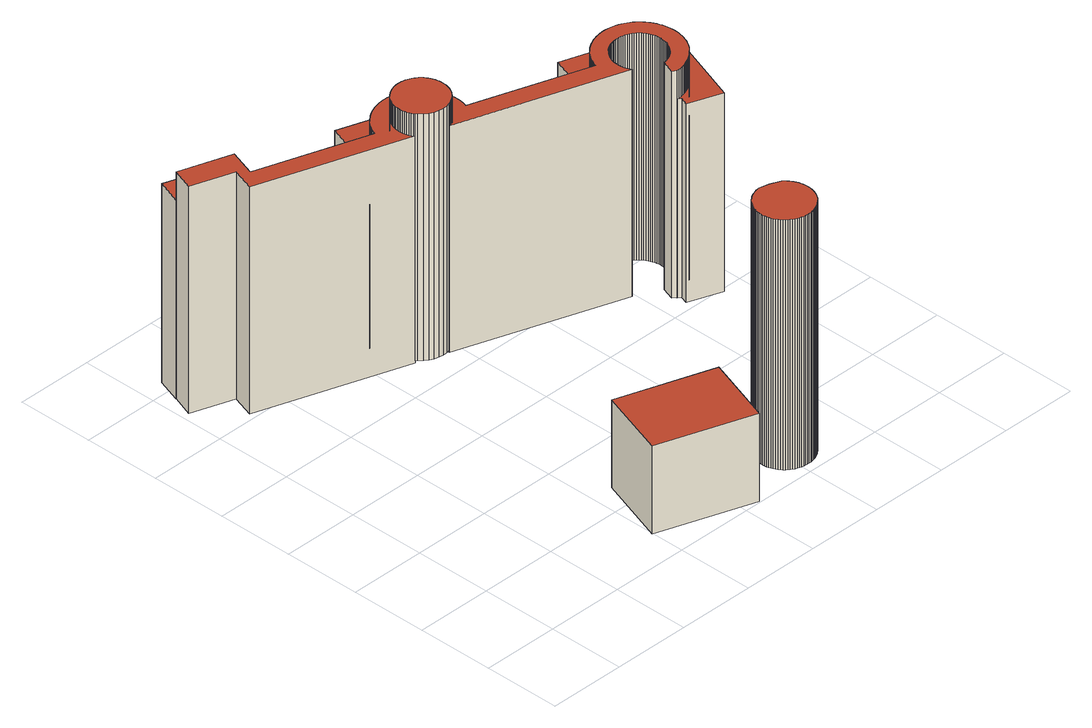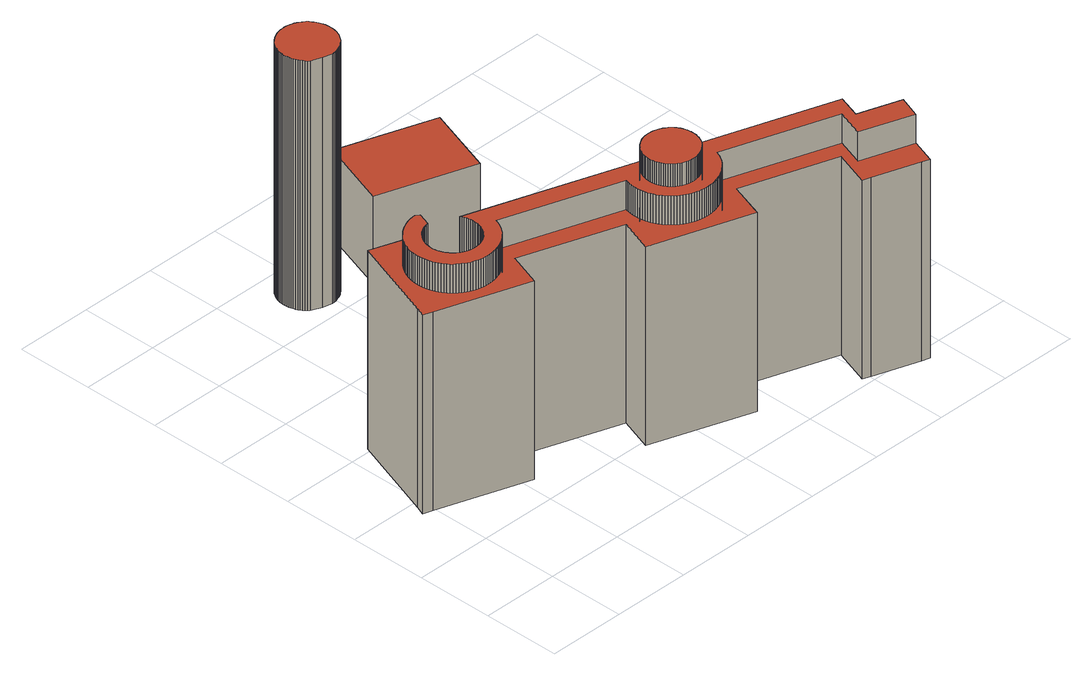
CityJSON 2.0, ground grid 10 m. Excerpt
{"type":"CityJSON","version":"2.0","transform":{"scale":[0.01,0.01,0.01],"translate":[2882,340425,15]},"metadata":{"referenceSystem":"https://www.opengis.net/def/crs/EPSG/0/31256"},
"CityObjects":{
"building1":{"type":"Building","children":["building1-1","building1-2","building1-3","building1-4","building1-5"]},
"building1-1":{"type":"BuildingPart","attributes":{"Blattnummer":"105080","HoeheDach":"28","HoeheGrund":"16","NiedrigsteTraufeDesGebaeudes":"28","roofType":"FLACHDACH","measuredHeight":11.75},"parents":["building1"],"geometry":[{"type":"Solid","lod":"2","boundaries":[[[[0,1,2,3]],[[4,5,6,7]],[[5,0,3,6]],[[4,1,0,5]],[[7,2,1,4]],[[6,3,2,7]]]],"semantics":{"surfaces":[{"type":"GroundSurface"},{"type":"RoofSurface","Dachneigung":"90.0","Dachorientierung":"-1.0","Flaeche":"123.36"},{"type":"WallSurface"}],"values":[[0,1,2,2,2,2]]}}]},
"building1-2":{"type":"BuildingPart","attributes":{"Blattnummer":"105080","HoeheDach":"49","HoeheGrund":"16","NiedrigsteTraufeDesGebaeudes":"49","roofType":"FLACHDACH","measuredHeight":32.96},"parents":["building1"],"geometry":[{"type":"Solid","lod":"2","boundaries":[[[[8,9,10,11,12,13,14,15,16,17,18,19,20,21,22,23,24,25,26,27,28,29,30,31,32,33,34,35,36,37,38,39,40,41,42,43,44,45,46,47,48,49,50,51,52,53,54,55,56,57,58,59,60,61,62,63,64,65,66,67,68,69,70,71,72,73,74,75,76,77,78,79]],[[80,81,82,83,84,85,86,87,88,89,90,91,92,93,94,95,96,97,98,99,100,101,102,103,104,105,106,107,108,109,110,111,112,113,114,115,116,117,118,119,120,121,122,123,124,125,126,127,128,129,130,131,132,133,134,135,136,137,138,139,140,141,142,143,144,145,146,147,148,149,150,151]],[[149,8,79,150]],[[148,9,8,149]],[[147,10,9,148]],[[146,11,10,147]],[[145,12,11,146]],[[144,13,12,145]],[[143,14,13,144]],[[142,15,14,143]],[[141,16,15,142]],[[140,17,16,141]],[[139,18,17,140]],[[138,19,18,139]],[[137,20,19,138]],[[136,21,20,137]],[[135,22,21,136]],[[134,23,22,135]],[[133,24,23,134]],[[132,25,24,133]],[[131,26,25,132]],[[130,27,26,131]],[[129,28,27,130]],[[128,29,28,129]],[[127,30,29,128]],[[126,31,30,127]],[[125,32,31,126]],[[124,33,32,125]],[[123,34,33,124]],[[122,35,34,123]],[[121,36,35,122]],[[120,37,36,121]],[[119,38,37,120]],[[118,39,38,119]],[[117,40,39,118]],[[116,41,40,117]],[[115,42,41,116]],[[114,43,42,115]],[[113,44,43,114]],[[112,45,44,113]],[[111,46,45,112]],[[110,47,46,111]],[[109,48,47,110]],[[108,49,48,109]],[[107,50,49,108]],[[106,51,50,107]],[[105,52,51,106]],[[104,53,52,105]],[[103,54,53,104]],[[102,55,54,103]],[[101,56,55,102]],[[100,57,56,101]],[[99,58,57,100]],[[98,59,58,99]],[[97,60,59,98]],[[96,61,60,97]],[[95,62,61,96]],[[94,63,62,95]],[[93,64,63,94]],[[92,65,64,93]],[[91,66,65,92]],[[90,67,66,91]],[[89,68,67,90]],[[88,69,68,89]],[[87,70,69,88]],[[86,71,70,87]],[[85,72,71,86]],[[84,73,72,85]],[[83,74,73,84]],[[82,75,74,83]],[[81,76,75,82]],[[80,77,76,81]],[[151,78,77,80]],[[150,79,78,151]]]],"semantics":{"surfaces":[{"type":"GroundSurface"},{"type":"RoofSurface","Dachneigung":"90.0","Dachorientierung":"-1.0","Flaeche":"35.32"},{"type":"WallSurface"}],"values":[[0,1,2,2,2,2,2,2,2,2,2,2,2,2,2,2,2,2,2,2,2,2,2,2,2,2,2,2,2,2,2,2,2,2,2,2,2,2,2,2,2,2,2,2,2,2,2,2,2,2,2,2,2,2,2,2,2,2,2,2,2,2,2,2,2,2,2,2,2,2,2,2,2,2]]}}]},
"building1-3":{"type":"BuildingPart","attributes":{"Blattnummer":"105080","HoeheDach":"49","HoeheGrund":"16","NiedrigsteTraufeDesGebaeudes":"49","roofType":"FLACHDACH","measuredHeight":33.4},"parents":["building1"],"geometry":[{"type":"Solid","lod":"2","boundaries":[[[[152,153,154,155,156,157,158,159,160,161,162,163,164,165,166,167,168,169,170,171,172,173,174,175,176,177,178,179,180,181,182,183,184,185,186,187,188,189,190,191,192,193,194,195,196,197,198,199,200,201,202,203,204,205,206,207,208,209,210,211,212,213,214,215,216,217,218,219,220,221,222,223,224,225,226,227]],[[228,229,230,231,232,233,234,235,236,237,238,239,240,241,242,243,244,245,246,247,248,249,250,251,252,253,254,255,256,257,258,259,260,261,262,263,264,265,266,267,268,269,270,271,272,273,274,275,276,277,278,279,280,281,282,283,284,285,286,287,288,289,290,291,292,293,294,295,296,297,298,299,300,301,302,303]],[[301,152,227,302]],[[300,153,152,301]],[[299,154,153,300]],[[298,155,154,299]],[[297,156,155,298]],[[296,157,156,297]],[[295,158,157,296]],[[294,159,158,295]],[[293,160,159,294]],[[292,161,160,293]],[[291,162,161,292]],[[290,163,162,291]],[[289,164,163,290]],[[288,165,164,289]],[[287,166,165,288]],[[286,167,166,287]],[[285,168,167,286]],[[284,169,168,285]],[[283,170,169,284]],[[282,171,170,283]],[[281,172,171,282]],[[280,173,172,281]],[[279,174,173,280]],[[278,175,174,279]],[[277,176,175,278]],[[276,177,176,277]],[[275,178,177,276]],[[274,179,178,275]],[[273,180,179,274]],[[272,181,180,273]],[[271,182,181,272]],[[270,183,182,271]],[[269,184,183,270]],[[268,185,184,269]],[[267,186,185,268]],[[266,187,186,267]],[[265,188,187,266]],[[264,189,188,265]],[[263,190,189,264]],[[262,191,190,263]],[[261,192,191,262]],[[260,193,192,261]],[[259,194,193,260]],[[258,195,194,259]],[[257,196,195,258]],[[256,197,196,257]],[[255,198,197,256]],[[254,199,198,255]],[[253,200,199,254]],[[252,201,200,253]],[[251,202,201,252]],[[250,203,202,251]],[[249,204,203,250]],[[248,205,204,249]],[[247,206,205,248]],[[246,207,206,247]],[[245,208,207,246]],[[244,209,208,245]],[[243,210,209,244]],[[242,211,210,243]],[[241,212,211,242]],[[240,213,212,241]],[[239,214,213,240]],[[238,215,214,239]],[[237,216,215,238]],[[236,217,216,237]],[[235,218,217,236]],[[234,219,218,235]],[[233,220,219,234]],[[232,221,220,233]],[[231,222,221,232]],[[230,223,222,231]],[[229,224,223,230]],[[228,225,224,229]],[[303,226,225,228]],[[302,227,226,303]]]],"semantics":{"surfaces":[{"type":"GroundSurface"},{"type":"RoofSurface","Dachneigung":"90.0","Dachorientierung":"-1.0","Flaeche":"39.91"},{"type":"WallSurface"}],"values":[[0,1,2,2,2,2,2,2,2,2,2,2,2,2,2,2,2,2,2,2,2,2,2,2,2,2,2,2,2,2,2,2,2,2,2,2,2,2,2,2,2,2,2,2,2,2,2,2,2,2,2,2,2,2,2,2,2,2,2,2,2,2,2,2,2,2,2,2,2,2,2,2,2,2,2,2,2,2]]}}]},
"building1-4":{"type":"BuildingPart","attributes":{"Blattnummer":"105080","HoeheDach":"46","HoeheGrund":"16","NiedrigsteTraufeDesGebaeudes":"46","roofType":"FLACHDACH","measuredHeight":30.34},"parents":["building1"],"geometry":[{"type":"Solid","lod":"2","boundaries":[[[[304,305,306,307,308,309,310,311,312,313,314,315,316,317,318,319,320,321,322,323,324,325,326,327,328,329,330,331,332,333,334,335,336,337,338,339,340,341,342,343,344,345,346,347,348,349,350,351,352,353,354,355,356,357,358,359,360,361,362,363,364,365,366,367,368,369,370,371,372,373,374,375,376,377,378,379,380,381,382,383,384,385,386,387,388,389,390,391,392,393,394,395,396,397,398,399,400,401,402,403,404,405,406,407,408,409,410,411,412,413,414,415,416,417,418,419,420,421,422,423,424,425,426,427,428,429,430,431,432,433,434,435,436,437,438,439,440,441,442,443,444,445,446,447,448,449,450,451,452,453,454,455,456,457,458,459,460,461,462,463,464,465,466,467,468,469,470,471,472,473,474,475,476,477,478,479,480,481,482,483,484,485,486,487,488,489,490,491,492,493,494,495,496,497,498,499,500,501,502,503,504,505,506,507,508,509,510,511,512,513,514,515,516,517,518,519,520,521,522,523,524,525,526,527,528,529,530,531,532,533,534,535,536,537,538,539,540,541,542,543,544,545,546,547,548,549,550,551,552,553,554,555,556,557,558,559,560,561,562,563,564,565,566,567,568,569]],[[570,571,572,573,574,575,576,577,578,579,580,581,582,583,584,585,586,587,588,589,590,591,592,593,594,595,596,597,598,599,600,601,602,603,604,605,606,607,608,609,610,611,612,613,614,615,616,617,618,619,620,621,622,623,624,625,626,627,628,629,630,631,632,633,634,635,636,637,638,639,640,641,642,643,644,645,646,647,648,649,650,651,652,653,654,655,656,657,658,659,660,661,662,663,664,665,666,667,668,669,670,671,672,673,674,675,676,677,678,679,680,681,682,683,684,685,686,687,688,689,690,691,692,693,694,695,696,697,698,699,700,701,702,703,704,705,706,707,708,709,710,711,712,713,714,715,716,717,718,719,720,721,722,723,724,725,726,727,728,729,730,731,732,733,734,735,736,737,738,739,740,741,742,743,744,745,746,747,748,749,750,751,752,753,754,755,756,757,758,759,760,761,762,763,764,765,766,767,768,769,770,771,772,773,774,775,776,777,778,779,780,781,782,783,784,785,786,787,788,789,790,791,792,793,794,795,796,797,798,799,800,801,802,803,804,805,806,807,808,809,810,811,812,813,814,815,816,817,818,819,820,821,822,823,824,825,826,827,828,829,830,831,832,833,834,835]],[[833,304,569,834]],[[832,305,304,833]],[[831,306,305,832]],[[830,307,306,831]],[[829,308,307,830]],[[828,309,308,829]],[[827,310,309,828]],[[826,311,310,827]],[[825,312,311,826]],[[824,313,312,825]],[[823,314,313,824]],[[822,315,314,823]],[[821,316,315,822]],[[820,317,316,821]],[[819,318,317,820]],[[818,319,318,819]],[[817,320,319,818]],[[816,321,320,817]],[[815,322,321,816]],[[814,323,322,815]],[[813,324,323,814]],[[812,325,324,813]],[[811,326,325,812]],[[810,327,326,811]],[[809,328,327,810]],[[808,329,328,809]],[[807,330,329,808]],[[806,331,330,807]],[[805,332,331,806]],[[804,333,332,805]],[[803,334,333,804]],[[802,335,334,803]],[[801,336,335,802]],[[800,337,336,801]],[[799,338,337,800]],[[798,339,338,799]],[[797,340,339,798]],[[796,341,340,797]],[[795,342,341,796]],[[794,343,342,795]],[[793,344,343,794]],[[792,345,344,793]],[[791,346,345,792]],[[790,347,346,791]],[[789,348,347,790]],[[788,349,348,789]],[[787,350,349,788]],[[786,351,350,787]],[[785,352,351,786]],[[784,353,352,785]],[[783,354,353,784]],[[782,355,354,783]],[[781,356,355,782]],[[780,357,356,781]],[[779,358,357,780]],[[778,359,358,779]],[[777,360,359,778]],[[776,361,360,777]],[[775,362,361,776]],[[774,363,362,775]],[[773,364,363,774]],[[772,365,364,773]],[[771,366,365,772]],[[770,367,366,771]],[[769,368,367,770]],[[768,369,368,769]],[[767,370,369,768]],[[766,371,370,767]],[[765,372,371,766]],[[764,373,372,765]],[[763,374,373,764]],[[762,375,374,763]],[[761,376,375,762]],[[760,377,376,761]],[[759,378,377,760]],[[758,379,378,759]],[[757,380,379,758]],[[756,381,380,757]],[[755,382,381,756]],[[754,383,382,755]],[[753,384,383,754]],[[752,385,384,753]],[[751,386,385,752]],[[750,387,386,751]],[[749,388,387,750]],[[748,389,388,749]],[[747,390,389,748]],[[746,391,390,747]],[[745,392,391,746]],[[744,393,392,745]],[[743,394,393,744]],[[742,395,394,743]],[[741,396,395,742]],[[740,397,396,741]],[[739,398,397,740]],[[738,399,398,739]],[[737,400,399,738]],[[736,401,400,737]],[[735,402,401,736]],[[734,403,402,735]],[[733,404,403,734]],[[732,405,404,733]],[[731,406,405,732]],[[730,407,406,731]],[[729,408,407,730]],[[728,409,408,729]],[[727,410,409,728]],[[726,411,410,727]],[[725,412,411,726]],[[724,413,412,725]],[[723,414,413,724]],[[722,415,414,723]],[[721,416,415,722]],[[720,417,416,721]],[[719,418,417,720]],[[718,419,418,719]],[[717,420,419,718]],[[716,421,420,717]],[[715,422,421,716]],[[714,423,422,715]],[[713,424,423,714]],[[712,425,424,713]],[[711,426,425,712]],[[710,427,426,711]],[[709,428,427,710]],[[708,429,428,709]],[[707,430,429,708]],[[706,431,430,707]],[[705,432,431,706]],[[704,433,432,705]],[[703,434,433,704]],[[702,435,434,703]],[[701,436,435,702]],[[700,437,436,701]],[[699,438,437,700]],[[698,439,438,699]],[[697,440,439,698]],[[696,441,440,697]],[[695,442,441,696]],[[694,443,442,695]],[[693,444,443,694]],[[692,445,444,693]],[[691,446,445,692]],[[690,447,446,691]],[[689,448,447,690]],[[688,449,448,689]],[[687,450,449,688]],[[686,451,450,687]],[[685,452,451,686]],[[684,453,452,685]],[[683,454,453,684]],[[682,455,454,683]],[[681,456,455,682]],[[680,457,456,681]],[[679,458,457,680]],[[678,459,458,679]],[[677,460,459,678]],[[676,461,460,677]],[[675,462,461,676]],[[674,463,462,675]],[[673,464,463,674]],[[672,465,464,673]],[[671,466,465,672]],[[670,467,466,671]],[[669,468,467,670]],[[668,469,468,669]],[[667,470,469,668]],[[666,471,470,667]],[[665,472,471,666]],[[664,473,472,665]],[[663,474,473,664]],[[662,475,474,663]],[[661,476,475,662]],[[660,477,476,661]],[[659,478,477,660]],[[658,479,478,659]],[[657,480,479,658]],[[656,481,480,657]],[[655,482,481,656]],[[654,483,482,655]],[[653,484,483,654]],[[652,485,484,653]],[[651,486,485,652]],[[650,487,486,651]],[[649,488,487,650]],[[648,489,488,649]],[[647,490,489,648]],[[646,491,490,647]],[[645,492,491,646]],[[644,493,492,645]],[[643,494,493,644]],[[642,495,494,643]],[[641,496,495,642]],[[640,497,496,641]],[[639,498,497,640]],[[638,499,498,639]],[[637,500,499,638]],[[636,501,500,637]],[[635,502,501,636]],[[634,503,502,635]],[[633,504,503,634]],[[632,505,504,633]],[[631,506,505,632]],[[630,507,506,631]],[[629,508,507,630]],[[628,509,508,629]],[[627,510,509,628]],[[626,511,510,627]],[[625,512,511,626]],[[624,513,512,625]],[[623,514,513,624]],[[622,515,514,623]],[[621,516,515,622]],[[620,517,516,621]],[[619,518,517,620]],[[618,519,518,619]],[[617,520,519,618]],[[616,521,520,617]],[[615,522,521,616]],[[614,523,522,615]],[[613,524,523,614]],[[612,525,524,613]],[[611,526,525,612]],[[610,527,526,611]],[[609,528,527,610]],[[608,529,528,609]],[[607,530,529,608]],[[606,531,530,607]],[[605,532,531,606]],[[604,533,532,605]],[[603,534,533,604]],[[602,535,534,603]],[[601,536,535,602]],[[600,537,536,601]],[[599,538,537,600]],[[598,539,538,599]],[[597,540,539,598]],[[596,541,540,597]],[[595,542,541,596]],[[594,543,542,595]],[[593,544,543,594]],[[592,545,544,593]],[[591,546,545,592]],[[590,547,546,591]],[[589,548,547,590]],[[588,549,548,589]],[[587,550,549,588]],[[586,551,550,587]],[[585,552,551,586]],[[584,553,552,585]],[[583,554,553,584]],[[582,555,554,583]],[[581,556,555,582]],[[580,557,556,581]],[[579,558,557,580]],[[578,559,558,579]],[[577,560,559,578]],[[576,561,560,577]],[[575,562,561,576]],[[574,563,562,575]],[[573,564,563,574]],[[572,565,564,573]],[[571,566,565,572]],[[570,567,566,571]],[[835,568,567,570]],[[834,569,568,835]]]],"semantics":{"surfaces":[{"type":"GroundSurface"},{"type":"RoofSurface","Dachneigung":"90.0","Dachorientierung":"-1.0","Flaeche":"187.08"},{"type":"WallSurface"}],"values":[[0,1,2,2,2,2,2,2,2,2,2,2,2,2,2,2,2,2,2,2,2,2,2,2,2,2,2,2,2,2,2,2,2,2,2,2,2,2,2,2,2,2,2,2,2,2,2,2,2,2,2,2,2,2,2,2,2,2,2,2,2,2,2,2,2,2,2,2,2,2,2,2,2,2,2,2,2,2,2,2,2,2,2,2,2,2,2,2,2,2,2,2,2,2,2,2,2,2,2,2,2,2,2,2,2,2,2,2,2,2,2,2,2,2,2,2,2,2,2,2,2,2,2,2,2,2,2,2,2,2,2,2,2,2,2,2,2,2,2,2,2,2,2,2,2,2,2,2,2,2,2,2,2,2,2,2,2,2,2,2,2,2,2,2,2,2,2,2,2,2,2,2,2,2,2,2,2,2,2,2,2,2,2,2,2,2,2,2,2,2,2,2,2,2,2,2,2,2,2,2,2,2,2,2,2,2,2,2,2,2,2,2,2,2,2,2,2,2,2,2,2,2,2,2,2,2,2,2,2,2,2,2,2,2,2,2,2,2,2,2,2,2,2,2,2,2,2,2,2,2,2,2,2,2,2,2,2,2,2,2,2,2,2,2,2,2,2,2]]}}]},
"building1-5":{"type":"BuildingPart","attributes":{"Blattnummer":"105080","HoeheDach":"43","HoeheGrund":"16","NiedrigsteTraufeDesGebaeudes":"43","roofType":"FLACHDACH","measuredHeight":26.57},"parents":["building1"],"geometry":[{"type":"Solid","lod":"2","boundaries":[[[[836,837,838,839,840,841,842,843,844,845,846,847,848,849,850,851,852,853,854,855,856,857,858,859,860,861,862,863,864,865,866,867,868,869,870,871,872,873,874,875,876,877,878,879,880,881,882,883,884,885,886,887,888,889,890,891,892,893,894,895,896,897,898,899,900,901,902,903,904,905,906,907,908,909,910,911,912,913,914,915,916,917,918,919,920,921,922,923,924,925,926,927,928,929,930,931,932,933,934,935,936,937,938,939,940,941,942,943,944,945,946,947,948,949,950,951,952,953,954,955,956,957,958,959,960,961,962,963,964,965,966,967,968,969,970,971,972,973,974,975,976,977,978,979,980,981]],[[982,983,984,985,986,987,988,989,990,991,992,993,994,995,996,997,998,999,1000,1001,1002,1003,1004,1005,1006,1007,1008,1009,1010,1011,1012,1013,1014,1015,1016,1017,1018,1019,1020,1021,1022,1023,1024,1025,1026,1027,1028,1029,1030,1031,1032,1033,1034,1035,1036,1037,1038,1039,1040,1041,1042,1043,1044,1045,1046,1047,1048,1049,1050,1051,1052,1053,1054,1055,1056,1057,1058,1059,1060,1061,1062,1063,1064,1065,1066,1067,1068,1069,1070,1071,1072,1073,1074,1075,1076,1077,1078,1079,1080,1081,1082,1083,1084,1085,1086,1087,1088,1089,1090,1091,1092,1093,1094,1095,1096,1097,1098,1099,1100,1101,1102,1103,1104,1105,1106,1107,1108,1109,1110,1111,1112,1113,1114,1115,1116,1117,1118,1119,1120,1121,1122,1123,1124,1125,1126,1127]],[[1125,836,981,1126]],[[1124,837,836,1125]],[[1123,838,837,1124]],[[1122,839,838,1123]],[[1121,840,839,1122]],[[1120,841,840,1121]],[[1119,842,841,1120]],[[1118,843,842,1119]],[[1117,844,843,1118]],[[1116,845,844,1117]],[[1115,846,845,1116]],[[1114,847,846,1115]],[[1113,848,847,1114]],[[1112,849,848,1113]],[[1111,850,849,1112]],[[1110,851,850,1111]],[[1109,852,851,1110]],[[1108,853,852,1109]],[[1107,854,853,1108]],[[1106,855,854,1107]],[[1105,856,855,1106]],[[1104,857,856,1105]],[[1103,858,857,1104]],[[1102,859,858,1103]],[[1101,860,859,1102]],[[1100,861,860,1101]],[[1099,862,861,1100]],[[1098,863,862,1099]],[[1097,864,863,1098]],[[1096,865,864,1097]],[[1095,866,865,1096]],[[1094,867,866,1095]],[[1093,868,867,1094]],[[1092,869,868,1093]],[[1091,870,869,1092]],[[1090,871,870,1091]],[[1089,872,871,1090]],[[1088,873,872,1089]],[[1087,874,873,1088]],[[1086,875,874,1087]],[[1085,876,875,1086]],[[1084,877,876,1085]],[[1083,878,877,1084]],[[1082,879,878,1083]],[[1081,880,879,1082]],[[1080,881,880,1081]],[[1079,882,881,1080]],[[1078,883,882,1079]],[[1077,884,883,1078]],[[1076,885,884,1077]],[[1075,886,885,1076]],[[1074,887,886,1075]],[[1073,888,887,1074]],[[1072,889,888,1073]],[[1071,890,889,1072]],[[1070,891,890,1071]],[[1069,892,891,1070]],[[1068,893,892,1069]],[[1067,894,893,1068]],[[1066,895,894,1067]],[[1065,896,895,1066]],[[1064,897,896,1065]],[[1063,898,897,1064]],[[1062,899,898,1063]],[[1061,900,899,1062]],[[1060,901,900,1061]],[[1059,902,901,1060]],[[1058,903,902,1059]],[[1057,904,903,1058]],[[1056,905,904,1057]],[[1055,906,905,1056]],[[1054,907,906,1055]],[[1053,908,907,1054]],[[1052,909,908,1053]],[[1051,910,909,1052]],[[1050,911,910,1051]],[[1049,912,911,1050]],[[1048,913,912,1049]],[[1047,914,913,1048]],[[1046,915,914,1047]],[[1045,916,915,1046]],[[1044,917,916,1045]],[[1043,918,917,1044]],[[1042,919,918,1043]],[[1041,920,919,1042]],[[1040,921,920,1041]],[[1039,922,921,1040]],[[1038,923,922,1039]],[[1037,924,923,1038]],[[1036,925,924,1037]],[[1035,926,925,1036]],[[1034,927,926,1035]],[[1033,928,927,1034]],[[1032,929,928,1033]],[[1031,930,929,1032]],[[1030,931,930,1031]],[[1029,932,931,1030]],[[1028,933,932,1029]],[[1027,934,933,1028]],[[1026,935,934,1027]],[[1025,936,935,1026]],[[1024,937,936,1025]],[[1023,938,937,1024]],[[1022,939,938,1023]],[[1021,940,939,1022]],[[1020,941,940,1021]],[[1019,942,941,1020]],[[1018,943,942,1019]],[[1017,944,943,1018]],[[1016,945,944,1017]],[[1015,946,945,1016]],[[1014,947,946,1015]],[[1013,948,947,1014]],[[1012,949,948,1013]],[[1011,950,949,1012]],[[1010,951,950,1011]],[[1009,952,951,1010]],[[1008,953,952,1009]],[[1007,954,953,1008]],[[1006,955,954,1007]],[[1005,956,955,1006]],[[1004,957,956,1005]],[[1003,958,957,1004]],[[1002,959,958,1003]],[[1001,960,959,1002]],[[1000,961,960,1001]],[[999,962,961,1000]],[[998,963,962,999]],[[997,964,963,998]],[[996,965,964,997]],[[995,966,965,996]],[[994,967,966,995]],[[993,968,967,994]],[[992,969,968,993]],[[991,970,969,992]],[[990,971,970,991]],[[989,972,971,990]],[[988,973,972,989]],[[987,974,973,988]],[[986,975,974,987]],[[985,976,975,986]],[[984,977,976,985]],[[983,978,977,984]],[[982,979,978,983]],[[1127,980,979,982]],[[1126,981,980,1127]]]],"semantics":{"surfaces":[{"type":"GroundSurface"},{"type":"RoofSurface","Dachneigung":"90.0","Dachorientierung":"-1.0","Flaeche":"210.7"},{"type":"WallSurface"}],"values":[[0,1,2,2,2,2,2,2,2,2,2,2,2,2,2,2,2,2,2,2,2,2,2,2,2,2,2,2,2,2,2,2,2,2,2,2,2,2,2,2,2,2,2,2,2,2,2,2,2,2,2,2,2,2,2,2,2,2,2,2,2,2,2,2,2,2,2,2,2,2,2,2,2,2,2,2,2,2,2,2,2,2,2,2,2,2,2,2,2,2,2,2,2,2,2,2,2,2,2,2,2,2,2,2,2,2,2,2,2,2,2,2,2,2,2,2,2,2,2,2,2,2,2,2,2,2,2,2,2,2,2,2,2,2,2,2,2,2,2,2,2,2,2,2,2,2,2,2]]}}]}
},
"vertices":[
[1986,425,105],[2290,1326,105],[3520,910,105],[3216,10,105],[2290,1326,1280],[1986,425,1280],[3216,10,1280],[3520,910,1280],
[2802,4293,136],[2742,4288,136],[2681,4293,136],[2622,4309,136],[2567,4335,136],[2517,4370,136],[2474,4413,136],[2456,4436,136],[2446,4451,136],[2434,4474,136],[2423,4497,136],[2415,4522,136],[2408,4547,136],[2403,4572,136],[2401,4598,136],[2400,4623,136],[2401,4649,136],[2404,4675,136],[2409,4700,136],[2416,4725,136],[2425,4749,136],[2436,4773,136],[2448,4795,136],[2462,4817,136],[2478,4837,136],[2495,4856,136],[2514,4874,136],[2534,4890,136],[2555,4905,136],[2578,4918,136],[2601,4929,136],[2625,4939,136],[2650,4946,136],[2675,4952,136],[2700,4955,136],[2726,4957,136],[2752,4957,136],[2777,4955,136],[2803,4951,136],[2828,4945,136],[2876,4927,136],[2899,4915,136],[2921,4902,136],[2942,4887,136],[2962,4870,136],[2980,4852,136],[2997,4832,136],[3013,4812,136],[3027,4790,136],[3039,4767,136],[3049,4744,136],[3057,4719,136],[3064,4694,136],[3069,4669,136],[3071,4643,136],[3072,4617,136],[3071,4592,136],[3068,4566,136],[3062,4541,136],[3055,4516,136],[3046,4492,136],[3035,4468,136],[3023,4446,136],[3008,4424,136],[2993,4404,136],[2975,4385,136],[2956,4367,136],[2936,4351,136],[2915,4337,136],[2893,4324,136],[2869,4313,136],[2849,4305,136],[2893,4324,3432],[2915,4337,3432],[2936,4351,3432],[2956,4367,3432],[2975,4385,3432],[2993,4404,3432],[3008,4424,3432],[3023,4446,3432],[3035,4468,3432],[3046,4492,3432],[3055,4516,3432],[3062,4541,3432],[3068,4566,3432],[3071,4592,3432],[3072,4617,3432],[3071,4643,3432],[3069,4669,3432],[3064,4694,3432],[3057,4719,3432],[3049,4744,3432],[3039,4767,3432],[3027,4790,3432],[3013,4812,3432],[2997,4832,3432],[2980,4852,3432],[2962,4870,3432],[2942,4887,3432],[2921,4902,3432],[2899,4915,3432],[2876,4927,3432],[2828,4945,3432],[2803,4951,3432],[2777,4955,3432],[2752,4957,3432],[2726,4957,3432],[2700,4955,3432],[2675,4952,3432],[2650,4946,3432],[2625,4939,3432],[2601,4929,3432],[2578,4918,3432],[2555,4905,3432],[2534,4890,3432],[2514,4874,3432],[2495,4856,3432],[2478,4837,3432],[2462,4817,3432],[2448,4795,3432],[2436,4773,3432],[2425,4749,3432],[2416,4725,3432],[2409,4700,3432],[2404,4675,3432],[2401,4649,3432],[2400,4623,3432],[2401,4598,3432],[2403,4572,3432],[2408,4547,3432],[2415,4522,3432],[2423,4497,3432],[2434,4474,3432],[2446,4451,3432],[2456,4436,3432],[2474,4413,3432],[2517,4370,3432],[2567,4335,3432],[2622,4309,3432],[2681,4293,3432],[2742,4288,3432],[2802,4293,3432],[2849,4305,3432],[2869,4313,3432],
[4345,725,92],[4363,705,92],[4379,684,92],[4394,662,92],[4407,639,92],[4419,615,92],[4428,590,92],[4436,565,92],[4442,539,92],[4446,512,92],[4448,486,92],[4448,459,92],[4446,433,92],[4442,407,92],[4436,381,92],[4428,355,92],[4418,330,92],[4406,307,92],[4393,283,92],[4378,261,92],[4362,241,92],[4344,221,92],[4324,203,92],[4303,186,92],[4282,171,92],[4259,158,92],[4235,146,92],[4210,136,92],[4185,128,92],[4159,122,92],[4133,118,92],[4106,116,92],[4079,116,92],[4053,117,92],[4027,121,92],[4001,127,92],[3975,134,92],[3950,144,92],[3926,155,92],[3903,168,92],[3881,183,92],[3860,199,92],[3840,217,92],[3822,236,92],[3805,257,92],[3790,278,92],[3776,301,92],[3764,325,92],[3754,350,92],[3746,375,92],[3739,401,92],[3735,427,92],[3732,453,92],[3732,480,92],[3733,507,92],[3737,533,92],[3742,559,92],[3749,585,92],[3758,609,92],[3769,634,92],[3782,657,92],[3797,679,92],[3813,701,92],[3830,720,92],[3849,739,92],[3870,756,92],[3891,772,92],[3914,786,92],[3938,798,92],[3962,808,92],[3987,817,92],[4013,823,92],[4039,828,92],[4066,831,92],[4189,801,92],[4326,743,92],[4066,831,3432],[4039,828,3432],[4013,823,3432],[3987,817,3432],[3962,808,3432],[3938,798,3432],[3914,786,3432],[3891,772,3432],[3870,756,3432],[3849,739,3432],[3830,720,3432],[3813,701,3432],[3797,679,3432],[3782,657,3432],[3769,634,3432],[3758,609,3432],[3749,585,3432],[3742,559,3432],[3737,533,3432],[3733,507,3432],[3732,480,3432],[3732,453,3432],[3735,427,3432],[3739,401,3432],[3746,375,3432],[3754,350,3432],[3764,325,3432],[3776,301,3432],[3790,278,3432],[3805,257,3432],[3822,236,3432],[3840,217,3432],[3860,199,3432],[3881,183,3432],[3903,168,3432],[3926,155,3432],[3950,144,3432],[3975,134,3432],[4001,127,3432],[4027,121,3432],[4053,117,3432],[4079,116,3432],[4106,116,3432],[4133,118,3432],[4159,122,3432],[4185,128,3432],[4210,136,3432],[4235,146,3432],[4259,158,3432],[4282,171,3432],[4303,186,3432],[4324,203,3432],[4344,221,3432],[4362,241,3432],[4378,261,3432],[4393,283,3432],[4406,307,3432],[4418,330,3432],[4428,355,3432],[4436,381,3432],[4442,407,3432],[4446,433,3432],[4448,459,3432],[4448,486,3432],[4446,512,3432],[4442,539,3432],[4436,565,3432],[4428,590,3432],[4419,615,3432],[4407,639,3432],[4394,662,3432],[4379,684,3432],[4363,705,3432],[4345,725,3432],[4326,743,3432],[4189,801,3432],
[867,5617,101],[750,5265,101],[2188,4785,101],[2201,4816,101],[2215,4845,101],[2231,4874,101],[2248,4901,101],[2267,4928,101],[2288,4953,101],[2310,4977,101],[2334,5000,101],[2359,5021,101],[2385,5041,101],[2412,5060,101],[2440,5076,101],[2469,5091,101],[2499,5104,101],[2530,5116,101],[2561,5125,101],[2593,5133,101],[2625,5139,101],[2658,5143,101],[2690,5145,101],[2723,5145,101],[2756,5143,101],[2788,5139,101],[2820,5134,101],[2852,5126,101],[2884,5117,101],[2914,5105,101],[2944,5092,101],[2973,5077,101],[3002,5061,101],[3029,5043,101],[3055,5023,101],[3080,5002,101],[3104,4979,101],[3126,4955,101],[3147,4930,101],[3166,4904,101],[3184,4876,101],[3200,4848,101],[3214,4818,101],[3227,4788,101],[3237,4757,101],[3246,4726,101],[3253,4694,101],[3259,4661,101],[3262,4629,101],[3263,4596,101],[3263,4563,101],[3260,4531,101],[3256,4498,101],[3249,4466,101],[3241,4434,101],[4739,3935,101],[4750,3966,101],[4762,3996,101],[4777,4025,101],[4793,4054,101],[4811,4081,101],[4830,4107,101],[4851,4132,101],[4873,4156,101],[4897,4178,101],[4922,4199,101],[4949,4218,101],[4976,4235,101],[5005,4251,101],[5034,4266,101],[5064,4278,101],[5095,4288,101],[5126,4297,101],[5158,4304,101],[5190,4308,101],[5223,4311,101],[5256,4312,101],[5288,4311,101],[5321,4308,101],[5353,4303,101],[5385,4296,101],[5416,4287,101],[5447,4276,101],[5477,4264,101],[5506,4249,101],[5534,4233,101],[5562,4215,101],[5588,4196,101],[5613,4175,101],[5636,4152,101],[5658,4129,101],[5679,4103,101],[5698,4077,101],[5716,4050,101],[5732,4021,101],[5746,3992,101],[5758,3962,101],[5769,3931,101],[5777,3899,101],[5784,3867,101],[5789,3835,101],[5791,3803,101],[5792,3770,101],[5791,3738,101],[5788,3705,101],[5783,3673,101],[5776,3641,101],[5767,3610,101],[5756,3579,101],[5744,3549,101],[5729,3520,101],[5713,3492,101],[5695,3464,101],[5676,3438,101],[5655,3413,101],[5632,3390,101],[5608,3367,101],[5583,3347,101],[5557,3328,101],[5529,3310,101],[5501,3294,101],[5471,3280,101],[5441,3268,101],[5410,3257,101],[5379,3249,101],[5347,3242,101],[5315,3238,101],[5282,3235,101],[5232,3269,101],[5289,3440,101],[5314,3444,101],[5339,3450,101],[5364,3458,101],[5387,3467,101],[5410,3479,101],[5432,3492,101],[5453,3507,101],[5473,3524,101],[5492,3541,101],[5509,3561,101],[5524,3581,101],[5538,3603,101],[5550,3626,101],[5560,3649,101],[5569,3673,101],[5576,3698,101],[5580,3723,101],[5583,3749,101],[5584,3775,101],[5583,3800,101],[5580,3826,101],[5575,3851,101],[5568,3876,101],[5559,3900,101],[5549,3923,101],[5536,3946,101],[5522,3967,101],[5507,3988,101],[5489,4007,101],[5471,4025,101],[5451,4041,101],[5430,4056,101],[5408,4069,101],[5385,4080,101],[5361,4089,101],[5336,4097,101],[5311,4103,101],[5286,4107,101],[5260,4109,101],[5234,4109,101],[5209,4107,101],[5183,4103,101],[5158,4097,101],[5134,4089,101],[5110,4079,101],[5087,4068,101],[5065,4054,101],[5044,4040,101],[5024,4023,101],[5006,4005,101],[4989,3986,101],[4973,3966,101],[4959,3944,101],[4947,3921,101],[4937,3898,101],[4928,3874,101],[4921,3849,101],[4916,3824,101],[4914,3798,101],[4913,3772,101],[4914,3747,101],[4917,3721,101],[4922,3696,101],[4928,3671,101],[4937,3647,101],[4948,3624,101],[4960,3601,101],[2849,4305,101],[2869,4313,101],[2893,4324,101],[2915,4337,101],[2936,4351,101],[2956,4367,101],[2975,4385,101],[2993,4404,101],[3008,4424,101],[3023,4446,101],[3035,4468,101],[3046,4492,101],[3055,4516,101],[3062,4541,101],[3068,4566,101],[3071,4592,101],[3072,4617,101],[3071,4643,101],[3069,4669,101],[3064,4694,101],[3057,4719,101],[3049,4744,101],[3039,4767,101],[3027,4790,101],[3013,4812,101],[2997,4832,101],[2980,4852,101],[2962,4870,101],[2942,4887,101],[2921,4902,101],[2899,4915,101],[2876,4927,101],[2828,4945,101],[2803,4951,101],[2777,4955,101],[2752,4957,101],[2726,4957,101],[2700,4955,101],[2675,4952,101],[2650,4946,101],[2625,4939,101],[2601,4929,101],[2578,4918,101],[2555,4905,101],[2534,4890,101],[2514,4874,101],[2495,4856,101],[2478,4837,101],[2462,4817,101],[2448,4795,101],[2436,4773,101],[2425,4749,101],[2416,4725,101],[2409,4700,101],[2404,4675,101],[2401,4649,101],[2400,4623,101],[2401,4598,101],[2403,4572,101],[2408,4547,101],[2415,4522,101],[2423,4497,101],[2434,4474,101],[2446,4451,101],[2456,4436,101],[546,5073,101],[645,5372,101],[97,5555,101],[196,5841,101],[645,5372,3135],[546,5073,3135],[2456,4436,3135],[2446,4451,3135],[2434,4474,3135],[2423,4497,3135],[2415,4522,3135],[2408,4547,3135],[2403,4572,3135],[2401,4598,3135],[2400,4623,3135],[2401,4649,3135],[2404,4675,3135],[2409,4700,3135],[2416,4725,3135],[2425,4749,3135],[2436,4773,3135],[2448,4795,3135],[2462,4817,3135],[2478,4837,3135],[2495,4856,3135],[2514,4874,3135],[2534,4890,3135],[2555,4905,3135],[2578,4918,3135],[2601,4929,3135],[2625,4939,3135],[2650,4946,3135],[2675,4952,3135],[2700,4955,3135],[2726,4957,3135],[2752,4957,3135],[2777,4955,3135],[2803,4951,3135],[2828,4945,3135],[2876,4927,3135],[2899,4915,3135],[2921,4902,3135],[2942,4887,3135],[2962,4870,3135],[2980,4852,3135],[2997,4832,3135],[3013,4812,3135],[3027,4790,3135],[3039,4767,3135],[3049,4744,3135],[3057,4719,3135],[3064,4694,3135],[3069,4669,3135],[3071,4643,3135],[3072,4617,3135],[3071,4592,3135],[3068,4566,3135],[3062,4541,3135],[3055,4516,3135],[3046,4492,3135],[3035,4468,3135],[3023,4446,3135],[3008,4424,3135],[2993,4404,3135],[2975,4385,3135],[2956,4367,3135],[2936,4351,3135],[2915,4337,3135],[2893,4324,3135],[2869,4313,3135],[2849,4305,3135],[4960,3601,3135],[4948,3624,3135],[4937,3647,3135],[4928,3671,3135],[4922,3696,3135],[4917,3721,3135],[4914,3747,3135],[4913,3772,3135],[4914,3798,3135],[4916,3824,3135],[4921,3849,3135],[4928,3874,3135],[4937,3898,3135],[4947,3921,3135],[4959,3944,3135],[4973,3966,3135],[4989,3986,3135],[5006,4005,3135],[5024,4023,3135],[5044,4040,3135],[5065,4054,3135],[5087,4068,3135],[5110,4079,3135],[5134,4089,3135],[5158,4097,3135],[5183,4103,3135],[5209,4107,3135],[5234,4109,3135],[5260,4109,3135],[5286,4107,3135],[5311,4103,3135],[5336,4097,3135],[5361,4089,3135],[5385,4080,3135],[5408,4069,3135],[5430,4056,3135],[5451,4041,3135],[5471,4025,3135],[5489,4007,3135],[5507,3988,3135],[5522,3967,3135],[5536,3946,3135],[5549,3923,3135],[5559,3900,3135],[5568,3876,3135],[5575,3851,3135],[5580,3826,3135],[5583,3800,3135],[5584,3775,3135],[5583,3749,3135],[5580,3723,3135],[5576,3698,3135],[5569,3673,3135],[5560,3649,3135],[5550,3626,3135],[5538,3603,3135],[5524,3581,3135],[5509,3561,3135],[5492,3541,3135],[5473,3524,3135],[5453,3507,3135],[5432,3492,3135],[5410,3479,3135],[5387,3467,3135],[5364,3458,3135],[5339,3450,3135],[5314,3444,3135],[5289,3440,3135],[5232,3269,3135],[5282,3235,3135],[5315,3238,3135],[5347,3242,3135],[5379,3249,3135],[5410,3257,3135],[5441,3268,3135],[5471,3280,3135],[5501,3294,3135],[5529,3310,3135],[5557,3328,3135],[5583,3347,3135],[5608,3367,3135],[5632,3390,3135],[5655,3413,3135],[5676,3438,3135],[5695,3464,3135],[5713,3492,3135],[5729,3520,3135],[5744,3549,3135],[5756,3579,3135],[5767,3610,3135],[5776,3641,3135],[5783,3673,3135],[5788,3705,3135],[5791,3738,3135],[5792,3770,3135],[5791,3803,3135],[5789,3835,3135],[5784,3867,3135],[5777,3899,3135],[5769,3931,3135],[5758,3962,3135],[5746,3992,3135],[5732,4021,3135],[5716,4050,3135],[5698,4077,3135],[5679,4103,3135],[5658,4129,3135],[5636,4152,3135],[5613,4175,3135],[5588,4196,3135],[5562,4215,3135],[5534,4233,3135],[5506,4249,3135],[5477,4264,3135],[5447,4276,3135],[5416,4287,3135],[5385,4296,3135],[5353,4303,3135],[5321,4308,3135],[5288,4311,3135],[5256,4312,3135],[5223,4311,3135],[5190,4308,3135],[5158,4304,3135],[5126,4297,3135],[5095,4288,3135],[5064,4278,3135],[5034,4266,3135],[5005,4251,3135],[4976,4235,3135],[4949,4218,3135],[4922,4199,3135],[4897,4178,3135],[4873,4156,3135],[4851,4132,3135],[4830,4107,3135],[4811,4081,3135],[4793,4054,3135],[4777,4025,3135],[4762,3996,3135],[4750,3966,3135],[4739,3935,3135],[3241,4434,3135],[3249,4466,3135],[3256,4498,3135],[3260,4531,3135],[3263,4563,3135],[3263,4596,3135],[3262,4629,3135],[3259,4661,3135],[3253,4694,3135],[3246,4726,3135],[3237,4757,3135],[3227,4788,3135],[3214,4818,3135],[3200,4848,3135],[3184,4876,3135],[3166,4904,3135],[3147,4930,3135],[3126,4955,3135],[3104,4979,3135],[3080,5002,3135],[3055,5023,3135],[3029,5043,3135],[3002,5061,3135],[2973,5077,3135],[2944,5092,3135],[2914,5105,3135],[2884,5117,3135],[2852,5126,3135],[2820,5134,3135],[2788,5139,3135],[2756,5143,3135],[2723,5145,3135],[2690,5145,3135],[2658,5143,3135],[2625,5139,3135],[2593,5133,3135],[2561,5125,3135],[2530,5116,3135],[2499,5104,3135],[2469,5091,3135],[2440,5076,3135],[2412,5060,3135],[2385,5041,3135],[2359,5021,3135],[2334,5000,3135],[2310,4977,3135],[2288,4953,3135],[2267,4928,3135],[2248,4901,3135],[2231,4874,3135],[2215,4845,3135],[2201,4816,3135],[2188,4785,3135],[750,5265,3135],[867,5617,3135],[196,5841,3135],[97,5555,3135],
[6036,4240,96],[6157,4201,96],[6114,4081,96],[5718,2952,96],[5286,3104,96],[5323,3208,96],[5282,3235,96],[5315,3238,96],[5347,3242,96],[5379,3249,96],[5410,3257,96],[5441,3268,96],[5471,3280,96],[5501,3294,96],[5529,3310,96],[5557,3328,96],[5583,3347,96],[5608,3367,96],[5632,3390,96],[5655,3413,96],[5676,3438,96],[5695,3464,96],[5713,3492,96],[5729,3520,96],[5744,3549,96],[5756,3579,96],[5767,3610,96],[5776,3641,96],[5783,3673,96],[5788,3705,96],[5791,3738,96],[5792,3770,96],[5791,3803,96],[5789,3835,96],[5784,3867,96],[5777,3899,96],[5769,3931,96],[5758,3962,96],[5746,3992,96],[5732,4021,96],[5716,4050,96],[5698,4077,96],[5679,4103,96],[5658,4129,96],[5636,4152,96],[5613,4175,96],[5588,4196,96],[5562,4215,96],[5534,4233,96],[5506,4249,96],[5477,4264,96],[5447,4276,96],[5416,4287,96],[5385,4296,96],[5353,4303,96],[5321,4308,96],[5288,4311,96],[5256,4312,96],[5223,4311,96],[5190,4308,96],[5158,4304,96],[5126,4297,96],[5095,4288,96],[5064,4278,96],[5034,4266,96],[5005,4251,96],[4976,4235,96],[4949,4218,96],[4922,4199,96],[4897,4178,96],[4873,4156,96],[4851,4132,96],[4830,4107,96],[4811,4081,96],[4793,4054,96],[4777,4025,96],[4762,3996,96],[4750,3966,96],[4739,3935,96],[3241,4434,96],[3249,4466,96],[3256,4498,96],[3260,4531,96],[3263,4563,96],[3263,4596,96],[3262,4629,96],[3259,4661,96],[3253,4694,96],[3246,4726,96],[3237,4757,96],[3227,4788,96],[3214,4818,96],[3200,4848,96],[3184,4876,96],[3166,4904,96],[3147,4930,96],[3126,4955,96],[3104,4979,96],[3080,5002,96],[3055,5023,96],[3029,5043,96],[3002,5061,96],[2973,5077,96],[2944,5092,96],[2914,5105,96],[2884,5117,96],[2852,5126,96],[2820,5134,96],[2788,5139,96],[2756,5143,96],[2723,5145,96],[2690,5145,96],[2658,5143,96],[2625,5139,96],[2593,5133,96],[2561,5125,96],[2530,5116,96],[2499,5104,96],[2469,5091,96],[2440,5076,96],[2412,5060,96],[2385,5041,96],[2359,5021,96],[2334,5000,96],[2310,4977,96],[2288,4953,96],[2267,4928,96],[2248,4901,96],[2231,4874,96],[2215,4845,96],[2201,4816,96],[2188,4785,96],[750,5265,96],[867,5617,96],[196,5841,96],[307,6164,96],[403,6132,96],[988,5936,96],[1089,5902,96],[933,5435,96],[2146,5030,96],[2302,5495,96],[3587,5063,96],[3441,4627,96],[4722,4197,96],[4868,4632,96],[3441,4627,2753],[3587,5063,2753],[2302,5495,2753],[2146,5030,2753],[933,5435,2753],[1089,5902,2753],[988,5936,2753],[403,6132,2753],[307,6164,2753],[196,5841,2753],[867,5617,2753],[750,5265,2753],[2188,4785,2753],[2201,4816,2753],[2215,4845,2753],[2231,4874,2753],[2248,4901,2753],[2267,4928,2753],[2288,4953,2753],[2310,4977,2753],[2334,5000,2753],[2359,5021,2753],[2385,5041,2753],[2412,5060,2753],[2440,5076,2753],[2469,5091,2753],[2499,5104,2753],[2530,5116,2753],[2561,5125,2753],[2593,5133,2753],[2625,5139,2753],[2658,5143,2753],[2690,5145,2753],[2723,5145,2753],[2756,5143,2753],[2788,5139,2753],[2820,5134,2753],[2852,5126,2753],[2884,5117,2753],[2914,5105,2753],[2944,5092,2753],[2973,5077,2753],[3002,5061,2753],[3029,5043,2753],[3055,5023,2753],[3080,5002,2753],[3104,4979,2753],[3126,4955,2753],[3147,4930,2753],[3166,4904,2753],[3184,4876,2753],[3200,4848,2753],[3214,4818,2753],[3227,4788,2753],[3237,4757,2753],[3246,4726,2753],[3253,4694,2753],[3259,4661,2753],[3262,4629,2753],[3263,4596,2753],[3263,4563,2753],[3260,4531,2753],[3256,4498,2753],[3249,4466,2753],[3241,4434,2753],[4739,3935,2753],[4750,3966,2753],[4762,3996,2753],[4777,4025,2753],[4793,4054,2753],[4811,4081,2753],[4830,4107,2753],[4851,4132,2753],[4873,4156,2753],[4897,4178,2753],[4922,4199,2753],[4949,4218,2753],[4976,4235,2753],[5005,4251,2753],[5034,4266,2753],[5064,4278,2753],[5095,4288,2753],[5126,4297,2753],[5158,4304,2753],[5190,4308,2753],[5223,4311,2753],[5256,4312,2753],[5288,4311,2753],[5321,4308,2753],[5353,4303,2753],[5385,4296,2753],[5416,4287,2753],[5447,4276,2753],[5477,4264,2753],[5506,4249,2753],[5534,4233,2753],[5562,4215,2753],[5588,4196,2753],[5613,4175,2753],[5636,4152,2753],[5658,4129,2753],[5679,4103,2753],[5698,4077,2753],[5716,4050,2753],[5732,4021,2753],[5746,3992,2753],[5758,3962,2753],[5769,3931,2753],[5777,3899,2753],[5784,3867,2753],[5789,3835,2753],[5791,3803,2753],[5792,3770,2753],[5791,3738,2753],[5788,3705,2753],[5783,3673,2753],[5776,3641,2753],[5767,3610,2753],[5756,3579,2753],[5744,3549,2753],[5729,3520,2753],[5713,3492,2753],[5695,3464,2753],[5676,3438,2753],[5655,3413,2753],[5632,3390,2753],[5608,3367,2753],[5583,3347,2753],[5557,3328,2753],[5529,3310,2753],[5501,3294,2753],[5471,3280,2753],[5441,3268,2753],[5410,3257,2753],[5379,3249,2753],[5347,3242,2753],[5315,3238,2753],[5282,3235,2753],[5323,3208,2753],[5286,3104,2753],[5718,2952,2753],[6114,4081,2753],[6157,4201,2753],[6036,4240,2753],[4868,4632,2753],[4722,4197,2753]
]}
